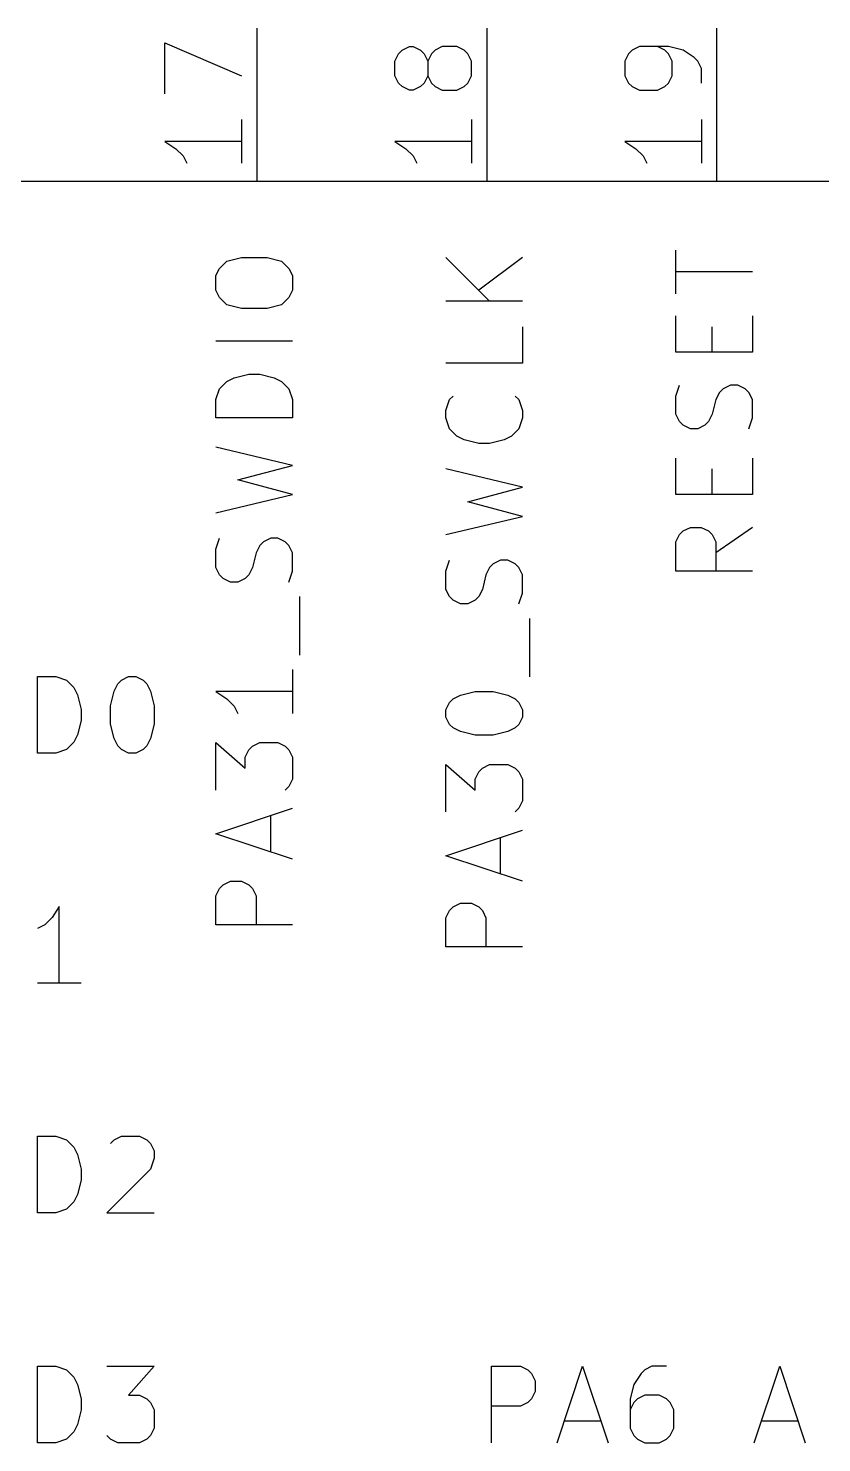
# Model space of a CAD drawing. Extents: x 0.4 to 11.3, y -7.9 to -0.4.
# Drawn here: x 5.251 to 5.768, y -3.923 to -3 of the extents above; entities that cross this region are included whole.
import ezdxf

# ---------------------------------------------------------------- set-up
doc = ezdxf.new("R2010")
doc.units = 0
doc.header["$MEASUREMENT"] = 0
doc.layers.add('CYAN2', color=4, linetype='CONTINUOUS')
doc.layers.add('RED2', color=1, linetype='CONTINUOUS')

msp = doc.modelspace()

# ---------------------------------------------------------------- linework, layer by layer
at = {"layer": 'CYAN2', "linetype": 'CONTINUOUS'}
for p, q in [((5.67313, -3.17333), (5.67313, -3.14476)), ((5.67313, -3.17333), (5.67313, -3.14476)), ((5.37313, -3.16143), (5.37551, -3.15667)), ((5.37313, -3.16143), (5.37551, -3.15667)), ((5.37551, -3.15667), (5.38028, -3.15191)), ((5.37551, -3.15667), (5.38028, -3.15191)), ((5.38028, -3.15191), (5.3898, -3.14952)), ((5.38028, -3.15191), (5.3898, -3.14952)), ((5.3898, -3.14952), (5.40646, -3.14952)), ((5.3898, -3.14952), (5.40646, -3.14952)), ((5.40646, -3.14952), (5.41599, -3.15191)), ((5.40646, -3.14952), (5.41599, -3.15191)), ((5.41599, -3.15191), (5.42075, -3.15667)), ((5.41599, -3.15191), (5.42075, -3.15667)), ((5.42075, -3.15667), (5.42313, -3.16143)), ((5.42075, -3.15667), (5.42313, -3.16143)), ((5.52313, -3.14952), (5.5517, -3.17809)), ((5.52313, -3.14952), (5.5517, -3.17809)), ((5.57313, -3.14952), (5.54456, -3.17095)), ((5.57313, -3.14952), (5.54456, -3.17095)), ((5.37313, -3.17095), (5.37313, -3.16143)), ((5.37313, -3.17095), (5.37313, -3.16143)), ((5.42313, -3.16143), (5.42313, -3.17095)), ((5.42313, -3.16143), (5.42313, -3.17095)), ((5.72313, -3.15904), (5.67313, -3.15904)), ((5.72313, -3.15904), (5.67313, -3.15904)), ((5.37551, -3.17571), (5.37313, -3.17095)), ((5.37551, -3.17571), (5.37313, -3.17095)), ((5.42313, -3.17095), (5.42075, -3.17571)), ((5.42313, -3.17095), (5.42075, -3.17571)), ((5.38028, -3.18048), (5.37551, -3.17571)), ((5.38028, -3.18048), (5.37551, -3.17571)), ((5.3898, -3.18285), (5.38028, -3.18048)), ((5.3898, -3.18285), (5.38028, -3.18048)), ((5.40646, -3.18285), (5.3898, -3.18285)), ((5.40646, -3.18285), (5.3898, -3.18285)), ((5.41599, -3.18048), (5.40646, -3.18285)), ((5.41599, -3.18048), (5.40646, -3.18285)), ((5.42075, -3.17571), (5.41599, -3.18048)), ((5.42075, -3.17571), (5.41599, -3.18048)), ((5.57313, -3.17809), (5.52313, -3.17809)), ((5.57313, -3.17809), (5.52313, -3.17809)), ((5.67313, -3.21143), (5.67313, -3.18761)), ((5.67313, -3.21143), (5.67313, -3.18761)), ((5.72313, -3.18761), (5.72313, -3.21143)), ((5.72313, -3.18761), (5.72313, -3.21143)), ((5.57313, -3.19476), (5.57313, -3.21857)), ((5.57313, -3.19476), (5.57313, -3.21857)), ((5.69694, -3.21143), (5.69694, -3.19476)), ((5.69694, -3.21143), (5.69694, -3.19476)), ((5.42313, -3.20429), (5.37313, -3.20429)), ((5.42313, -3.20429), (5.37313, -3.20429)), ((5.72313, -3.21143), (5.67313, -3.21143)), ((5.72313, -3.21143), (5.67313, -3.21143)), ((5.57313, -3.21857), (5.52313, -3.21857)), ((5.57313, -3.21857), (5.52313, -3.21857)), ((5.37551, -3.23524), (5.38028, -3.23048)), ((5.37551, -3.23524), (5.38028, -3.23048)), ((5.38028, -3.23048), (5.38504, -3.22809)), ((5.38028, -3.23048), (5.38504, -3.22809)), ((5.38504, -3.22809), (5.39456, -3.22572)), ((5.38504, -3.22809), (5.39456, -3.22572)), ((5.39456, -3.22572), (5.4017, -3.22572)), ((5.39456, -3.22572), (5.4017, -3.22572)), ((5.4017, -3.22572), (5.41122, -3.22809)), ((5.4017, -3.22572), (5.41122, -3.22809)), ((5.41122, -3.22809), (5.41599, -3.23048)), ((5.41122, -3.22809), (5.41599, -3.23048)), ((5.41599, -3.23048), (5.42075, -3.23524)), ((5.41599, -3.23048), (5.42075, -3.23524)), ((5.37313, -3.24238), (5.37551, -3.23524)), ((5.37313, -3.24238), (5.37551, -3.23524)), ((5.42075, -3.23524), (5.42313, -3.24238)), ((5.42075, -3.23524), (5.42313, -3.24238)), ((5.52551, -3.24238), (5.52789, -3.24)), ((5.52551, -3.24238), (5.52789, -3.24)), ((5.56837, -3.24), (5.57075, -3.24238)), ((5.56837, -3.24), (5.57075, -3.24238)), ((5.67313, -3.24), (5.67551, -3.23285)), ((5.67313, -3.24), (5.67551, -3.23285)), ((5.67313, -3.2519), (5.67313, -3.24)), ((5.67313, -3.2519), (5.67313, -3.24)), ((5.7017, -3.23761), (5.69932, -3.24237)), ((5.7017, -3.23761), (5.69932, -3.24237)), ((5.70408, -3.23523), (5.7017, -3.23761)), ((5.70408, -3.23523), (5.7017, -3.23761)), ((5.70885, -3.23285), (5.70408, -3.23523)), ((5.70885, -3.23285), (5.70408, -3.23523)), ((5.71361, -3.23285), (5.70885, -3.23285)), ((5.71361, -3.23285), (5.70885, -3.23285)), ((5.71837, -3.23523), (5.71361, -3.23285)), ((5.71837, -3.23523), (5.71361, -3.23285)), ((5.72075, -3.23761), (5.71837, -3.23523)), ((5.72075, -3.23761), (5.71837, -3.23523)), ((5.72313, -3.24237), (5.72075, -3.23761)), ((5.72313, -3.24237), (5.72075, -3.23761)), ((5.37313, -3.25429), (5.37313, -3.24238)), ((5.37313, -3.25429), (5.37313, -3.24238)), ((5.42313, -3.24238), (5.42313, -3.25429)), ((5.42313, -3.24238), (5.42313, -3.25429)), ((5.52313, -3.24952), (5.52551, -3.24238)), ((5.52313, -3.24952), (5.52551, -3.24238)), ((5.57075, -3.24238), (5.57313, -3.24952)), ((5.57075, -3.24238), (5.57313, -3.24952)), ((5.69932, -3.24237), (5.69694, -3.2519)), ((5.69932, -3.24237), (5.69694, -3.2519)), ((5.72313, -3.25428), (5.72313, -3.24237)), ((5.72313, -3.25428), (5.72313, -3.24237)), ((5.42313, -3.25429), (5.37313, -3.25429)), ((5.42313, -3.25429), (5.37313, -3.25429)), ((5.52313, -3.25428), (5.52313, -3.24952)), ((5.52313, -3.25428), (5.52313, -3.24952)), ((5.52551, -3.26143), (5.52313, -3.25428)), ((5.52551, -3.26143), (5.52313, -3.25428)), ((5.57313, -3.25428), (5.57075, -3.26143)), ((5.57313, -3.25428), (5.57075, -3.26143)), ((5.57313, -3.24952), (5.57313, -3.25428)), ((5.57313, -3.24952), (5.57313, -3.25428)), ((5.67551, -3.25666), (5.67313, -3.2519)), ((5.67551, -3.25666), (5.67313, -3.2519)), ((5.67789, -3.25904), (5.67551, -3.25666)), ((5.67789, -3.25904), (5.67551, -3.25666)), ((5.69456, -3.25666), (5.69218, -3.25904)), ((5.69456, -3.25666), (5.69218, -3.25904)), ((5.69694, -3.2519), (5.69456, -3.25666)), ((5.69694, -3.2519), (5.69456, -3.25666)), ((5.72075, -3.26142), (5.72313, -3.25428)), ((5.72075, -3.26142), (5.72313, -3.25428)), ((5.53028, -3.26619), (5.52551, -3.26143)), ((5.53028, -3.26619), (5.52551, -3.26143)), ((5.53504, -3.26857), (5.53028, -3.26619)), ((5.53504, -3.26857), (5.53028, -3.26619)), ((5.56599, -3.26619), (5.56122, -3.26857)), ((5.56599, -3.26619), (5.56122, -3.26857)), ((5.57075, -3.26143), (5.56599, -3.26619)), ((5.57075, -3.26143), (5.56599, -3.26619)), ((5.68265, -3.26142), (5.67789, -3.25904)), ((5.68265, -3.26142), (5.67789, -3.25904)), ((5.68742, -3.26142), (5.68265, -3.26142)), ((5.68742, -3.26142), (5.68265, -3.26142)), ((5.69218, -3.25904), (5.68742, -3.26142)), ((5.69218, -3.25904), (5.68742, -3.26142)), ((5.42313, -3.28524), (5.37313, -3.27333)), ((5.42313, -3.28524), (5.37313, -3.27333)), ((5.54456, -3.27095), (5.53504, -3.26857)), ((5.54456, -3.27095), (5.53504, -3.26857)), ((5.5517, -3.27095), (5.54456, -3.27095)), ((5.5517, -3.27095), (5.54456, -3.27095)), ((5.56122, -3.26857), (5.5517, -3.27095)), ((5.56122, -3.26857), (5.5517, -3.27095)), ((5.38742, -3.29476), (5.42313, -3.28524)), ((5.38742, -3.29476), (5.42313, -3.28524)), ((5.67313, -3.30428), (5.67313, -3.28047)), ((5.67313, -3.30428), (5.67313, -3.28047)), ((5.72313, -3.28047), (5.72313, -3.30428)), ((5.72313, -3.28047), (5.72313, -3.30428)), ((5.42313, -3.30428), (5.38742, -3.29476)), ((5.42313, -3.30428), (5.38742, -3.29476)), ((5.57313, -3.29952), (5.52313, -3.28762)), ((5.57313, -3.29952), (5.52313, -3.28762)), ((5.69694, -3.30428), (5.69694, -3.28761)), ((5.69694, -3.30428), (5.69694, -3.28761)), ((5.37313, -3.31619), (5.42313, -3.30428)), ((5.37313, -3.31619), (5.42313, -3.30428)), ((5.53742, -3.30904), (5.57313, -3.29952)), ((5.53742, -3.30904), (5.57313, -3.29952)), ((5.72313, -3.30428), (5.67313, -3.30428)), ((5.72313, -3.30428), (5.67313, -3.30428)), ((5.57313, -3.31857), (5.53742, -3.30904)), ((5.57313, -3.31857), (5.53742, -3.30904)), ((5.52313, -3.33047), (5.57313, -3.31857)), ((5.52313, -3.33047), (5.57313, -3.31857)), ((5.67313, -3.33523), (5.67551, -3.33047)), ((5.67313, -3.33523), (5.67551, -3.33047)), ((5.67551, -3.33047), (5.67789, -3.32809)), ((5.67551, -3.33047), (5.67789, -3.32809)), ((5.67789, -3.32809), (5.68265, -3.32571)), ((5.67789, -3.32809), (5.68265, -3.32571)), ((5.68265, -3.32571), (5.6898, -3.32571)), ((5.68265, -3.32571), (5.6898, -3.32571)), ((5.6898, -3.32571), (5.69456, -3.32809)), ((5.6898, -3.32571), (5.69456, -3.32809)), ((5.69456, -3.32809), (5.69694, -3.33047)), ((5.69456, -3.32809), (5.69694, -3.33047)), ((5.69694, -3.33047), (5.69932, -3.33523)), ((5.69694, -3.33047), (5.69932, -3.33523)), ((5.72313, -3.32571), (5.69932, -3.34237)), ((5.72313, -3.32571), (5.69932, -3.34237)), ((5.37313, -3.34), (5.37551, -3.33285)), ((5.37313, -3.34), (5.37551, -3.33285)), ((5.37313, -3.3519), (5.37313, -3.34)), ((5.37313, -3.3519), (5.37313, -3.34)), ((5.4017, -3.33762), (5.39932, -3.34238)), ((5.4017, -3.33762), (5.39932, -3.34238)), ((5.40408, -3.33524), (5.4017, -3.33762)), ((5.40408, -3.33524), (5.4017, -3.33762)), ((5.40885, -3.33285), (5.40408, -3.33524)), ((5.40885, -3.33285), (5.40408, -3.33524)), ((5.41361, -3.33285), (5.40885, -3.33285)), ((5.41361, -3.33285), (5.40885, -3.33285)), ((5.41837, -3.33524), (5.41361, -3.33285)), ((5.41837, -3.33524), (5.41361, -3.33285)), ((5.42075, -3.33762), (5.41837, -3.33524)), ((5.42075, -3.33762), (5.41837, -3.33524)), ((5.42313, -3.34238), (5.42075, -3.33762)), ((5.42313, -3.34238), (5.42075, -3.33762)), ((5.67313, -3.35428), (5.67313, -3.33523)), ((5.67313, -3.35428), (5.67313, -3.33523)), ((5.69932, -3.33523), (5.69932, -3.35428)), ((5.69932, -3.33523), (5.69932, -3.35428)), ((5.39932, -3.34238), (5.39694, -3.3519)), ((5.39932, -3.34238), (5.39694, -3.3519)), ((5.42313, -3.35428), (5.42313, -3.34238)), ((5.42313, -3.35428), (5.42313, -3.34238)), ((5.52313, -3.35428), (5.52551, -3.34714)), ((5.52313, -3.35428), (5.52551, -3.34714)), ((5.55408, -3.34952), (5.5517, -3.3519)), ((5.55408, -3.34952), (5.5517, -3.3519)), ((5.55885, -3.34714), (5.55408, -3.34952)), ((5.55885, -3.34714), (5.55408, -3.34952)), ((5.56361, -3.34714), (5.55885, -3.34714)), ((5.56361, -3.34714), (5.55885, -3.34714)), ((5.56837, -3.34952), (5.56361, -3.34714)), ((5.56837, -3.34952), (5.56361, -3.34714)), ((5.57075, -3.3519), (5.56837, -3.34952)), ((5.57075, -3.3519), (5.56837, -3.34952)), ((5.37551, -3.35667), (5.37313, -3.3519)), ((5.37551, -3.35667), (5.37313, -3.3519)), ((5.37789, -3.35905), (5.37551, -3.35667)), ((5.37789, -3.35905), (5.37551, -3.35667)), ((5.38265, -3.36143), (5.37789, -3.35905)), ((5.38265, -3.36143), (5.37789, -3.35905)), ((5.39218, -3.35905), (5.38742, -3.36143)), ((5.39218, -3.35905), (5.38742, -3.36143)), ((5.39456, -3.35667), (5.39218, -3.35905)), ((5.39456, -3.35667), (5.39218, -3.35905)), ((5.39694, -3.3519), (5.39456, -3.35667)), ((5.39694, -3.3519), (5.39456, -3.35667)), ((5.42075, -3.36143), (5.42313, -3.35428)), ((5.42075, -3.36143), (5.42313, -3.35428)), ((5.52313, -3.36619), (5.52313, -3.35428)), ((5.52313, -3.36619), (5.52313, -3.35428)), ((5.54932, -3.35666), (5.54694, -3.36619)), ((5.54932, -3.35666), (5.54694, -3.36619)), ((5.5517, -3.3519), (5.54932, -3.35666)), ((5.5517, -3.3519), (5.54932, -3.35666)), ((5.57313, -3.35666), (5.57075, -3.3519)), ((5.57313, -3.35666), (5.57075, -3.3519)), ((5.57313, -3.36857), (5.57313, -3.35666)), ((5.57313, -3.36857), (5.57313, -3.35666)), ((5.72313, -3.35428), (5.67313, -3.35428)), ((5.72313, -3.35428), (5.67313, -3.35428)), ((5.38742, -3.36143), (5.38265, -3.36143)), ((5.38742, -3.36143), (5.38265, -3.36143)), ((5.52551, -3.37095), (5.52313, -3.36619)), ((5.52551, -3.37095), (5.52313, -3.36619)), ((5.54694, -3.36619), (5.54456, -3.37095)), ((5.54694, -3.36619), (5.54456, -3.37095)), ((5.57075, -3.37571), (5.57313, -3.36857)), ((5.57075, -3.37571), (5.57313, -3.36857)), ((5.42789, -3.40905), (5.42789, -3.37095)), ((5.42789, -3.40905), (5.42789, -3.37095)), ((5.52789, -3.37333), (5.52551, -3.37095)), ((5.52789, -3.37333), (5.52551, -3.37095)), ((5.53265, -3.37571), (5.52789, -3.37333)), ((5.53265, -3.37571), (5.52789, -3.37333)), ((5.53742, -3.37571), (5.53265, -3.37571)), ((5.53742, -3.37571), (5.53265, -3.37571)), ((5.54218, -3.37333), (5.53742, -3.37571)), ((5.54218, -3.37333), (5.53742, -3.37571)), ((5.54456, -3.37095), (5.54218, -3.37333)), ((5.54456, -3.37095), (5.54218, -3.37333)), ((5.57789, -3.42333), (5.57789, -3.38523)), ((5.57789, -3.42333), (5.57789, -3.38523)), ((5.25666, -3.47313), (5.25666, -3.42313)), ((5.25666, -3.42313), (5.26857, -3.42313)), ((5.25666, -3.47313), (5.25666, -3.42313)), ((5.25666, -3.42313), (5.26857, -3.42313)), ((5.26857, -3.42313), (5.27571, -3.42551)), ((5.26857, -3.42313), (5.27571, -3.42551)), ((5.31143, -3.42551), (5.31619, -3.42313)), ((5.31143, -3.42551), (5.31619, -3.42313)), ((5.31619, -3.42313), (5.32095, -3.42313)), ((5.31619, -3.42313), (5.32095, -3.42313)), ((5.32095, -3.42313), (5.32571, -3.42551)), ((5.32095, -3.42313), (5.32571, -3.42551)), ((5.42313, -3.41857), (5.42313, -3.44714)), ((5.42313, -3.41857), (5.42313, -3.44714)), ((5.27571, -3.42551), (5.28047, -3.43028)), ((5.27571, -3.42551), (5.28047, -3.43028)), ((5.28047, -3.43028), (5.28285, -3.43504)), ((5.28047, -3.43028), (5.28285, -3.43504)), ((5.30428, -3.44218), (5.30666, -3.43265)), ((5.30428, -3.44218), (5.30666, -3.43265)), ((5.30666, -3.43265), (5.30904, -3.42789)), ((5.30666, -3.43265), (5.30904, -3.42789)), ((5.30904, -3.42789), (5.31143, -3.42551)), ((5.30904, -3.42789), (5.31143, -3.42551)), ((5.32571, -3.42551), (5.32809, -3.42789)), ((5.32571, -3.42551), (5.32809, -3.42789)), ((5.32809, -3.42789), (5.33047, -3.43265)), ((5.32809, -3.42789), (5.33047, -3.43265)), ((5.33047, -3.43265), (5.33285, -3.44218)), ((5.33047, -3.43265), (5.33285, -3.44218)), ((5.42313, -3.43285), (5.37313, -3.43285)), ((5.37313, -3.43285), (5.38028, -3.43761)), ((5.42313, -3.43285), (5.37313, -3.43285)), ((5.37313, -3.43285), (5.38028, -3.43761)), ((5.53265, -3.43523), (5.54218, -3.43285)), ((5.53265, -3.43523), (5.54218, -3.43285)), ((5.54218, -3.43285), (5.55408, -3.43285)), ((5.54218, -3.43285), (5.55408, -3.43285)), ((5.55408, -3.43285), (5.56361, -3.43523)), ((5.55408, -3.43285), (5.56361, -3.43523)), ((5.28285, -3.43504), (5.28523, -3.44456)), ((5.28285, -3.43504), (5.28523, -3.44456)), ((5.30428, -3.45408), (5.30428, -3.44218)), ((5.30428, -3.45408), (5.30428, -3.44218)), ((5.33285, -3.44218), (5.33285, -3.45408)), ((5.33285, -3.44218), (5.33285, -3.45408)), ((5.38028, -3.43761), (5.38504, -3.44238)), ((5.38028, -3.43761), (5.38504, -3.44238)), ((5.38504, -3.44238), (5.38742, -3.44714)), ((5.38504, -3.44238), (5.38742, -3.44714)), ((5.52313, -3.44476), (5.52551, -3.44)), ((5.52313, -3.44476), (5.52551, -3.44)), ((5.52551, -3.44), (5.52789, -3.43761)), ((5.52551, -3.44), (5.52789, -3.43761)), ((5.52789, -3.43761), (5.53265, -3.43523)), ((5.52789, -3.43761), (5.53265, -3.43523)), ((5.56361, -3.43523), (5.56837, -3.43761)), ((5.56361, -3.43523), (5.56837, -3.43761)), ((5.56837, -3.43761), (5.57075, -3.44)), ((5.56837, -3.43761), (5.57075, -3.44)), ((5.57075, -3.44), (5.57313, -3.44476)), ((5.57075, -3.44), (5.57313, -3.44476)), ((5.28523, -3.4517), (5.28285, -3.46122)), ((5.28523, -3.4517), (5.28285, -3.46122)), ((5.28523, -3.44456), (5.28523, -3.4517)), ((5.28523, -3.44456), (5.28523, -3.4517)), ((5.52313, -3.44952), (5.52313, -3.44476)), ((5.52313, -3.44952), (5.52313, -3.44476)), ((5.52551, -3.45428), (5.52313, -3.44952)), ((5.52551, -3.45428), (5.52313, -3.44952)), ((5.57313, -3.44952), (5.57075, -3.45428)), ((5.57313, -3.44952), (5.57075, -3.45428)), ((5.57313, -3.44476), (5.57313, -3.44952)), ((5.57313, -3.44476), (5.57313, -3.44952)), ((5.28285, -3.46122), (5.28047, -3.46599)), ((5.28285, -3.46122), (5.28047, -3.46599)), ((5.30666, -3.46361), (5.30428, -3.45408)), ((5.30666, -3.46361), (5.30428, -3.45408)), ((5.33285, -3.45408), (5.33047, -3.46361)), ((5.33285, -3.45408), (5.33047, -3.46361)), ((5.52789, -3.45666), (5.52551, -3.45428)), ((5.52789, -3.45666), (5.52551, -3.45428)), ((5.53265, -3.45904), (5.52789, -3.45666)), ((5.53265, -3.45904), (5.52789, -3.45666)), ((5.54218, -3.46142), (5.53265, -3.45904)), ((5.54218, -3.46142), (5.53265, -3.45904)), ((5.55408, -3.46142), (5.54218, -3.46142)), ((5.55408, -3.46142), (5.54218, -3.46142)), ((5.56361, -3.45904), (5.55408, -3.46142)), ((5.56361, -3.45904), (5.55408, -3.46142)), ((5.56837, -3.45666), (5.56361, -3.45904)), ((5.56837, -3.45666), (5.56361, -3.45904)), ((5.57075, -3.45428), (5.56837, -3.45666)), ((5.57075, -3.45428), (5.56837, -3.45666)), ((5.27571, -3.47075), (5.26857, -3.47313)), ((5.27571, -3.47075), (5.26857, -3.47313)), ((5.28047, -3.46599), (5.27571, -3.47075)), ((5.28047, -3.46599), (5.27571, -3.47075)), ((5.30904, -3.46837), (5.30666, -3.46361)), ((5.30904, -3.46837), (5.30666, -3.46361)), ((5.31143, -3.47075), (5.30904, -3.46837)), ((5.31143, -3.47075), (5.30904, -3.46837)), ((5.31619, -3.47313), (5.31143, -3.47075)), ((5.31619, -3.47313), (5.31143, -3.47075)), ((5.32571, -3.47075), (5.32095, -3.47313)), ((5.32571, -3.47075), (5.32095, -3.47313)), ((5.32809, -3.46837), (5.32571, -3.47075)), ((5.32809, -3.46837), (5.32571, -3.47075)), ((5.33047, -3.46361), (5.32809, -3.46837)), ((5.33047, -3.46361), (5.32809, -3.46837)), ((5.37313, -3.49714), (5.37313, -3.46619)), ((5.37313, -3.46619), (5.39218, -3.48285)), ((5.37313, -3.49714), (5.37313, -3.46619)), ((5.37313, -3.46619), (5.39218, -3.48285)), ((5.39218, -3.47571), (5.39456, -3.47095)), ((5.39218, -3.47571), (5.39456, -3.47095)), ((5.39456, -3.47095), (5.39694, -3.46857)), ((5.39456, -3.47095), (5.39694, -3.46857)), ((5.39694, -3.46857), (5.4017, -3.46619)), ((5.39694, -3.46857), (5.4017, -3.46619)), ((5.4017, -3.46619), (5.41361, -3.46619)), ((5.4017, -3.46619), (5.41361, -3.46619)), ((5.41361, -3.46619), (5.41837, -3.46857)), ((5.41361, -3.46619), (5.41837, -3.46857)), ((5.41837, -3.46857), (5.42075, -3.47095)), ((5.41837, -3.46857), (5.42075, -3.47095)), ((5.42075, -3.47095), (5.42313, -3.47571)), ((5.42075, -3.47095), (5.42313, -3.47571)), ((5.26857, -3.47313), (5.25666, -3.47313)), ((5.26857, -3.47313), (5.25666, -3.47313)), ((5.32095, -3.47313), (5.31619, -3.47313)), ((5.32095, -3.47313), (5.31619, -3.47313)), ((5.39218, -3.48285), (5.39218, -3.47571)), ((5.39218, -3.48285), (5.39218, -3.47571)), ((5.42313, -3.47571), (5.42313, -3.49)), ((5.42313, -3.47571), (5.42313, -3.49)), ((5.52313, -3.51142), (5.52313, -3.48047)), ((5.52313, -3.48047), (5.54218, -3.49714)), ((5.52313, -3.51142), (5.52313, -3.48047)), ((5.52313, -3.48047), (5.54218, -3.49714)), ((5.54218, -3.48999), (5.54456, -3.48523)), ((5.54218, -3.48999), (5.54456, -3.48523)), ((5.54456, -3.48523), (5.54694, -3.48285)), ((5.54456, -3.48523), (5.54694, -3.48285)), ((5.54694, -3.48285), (5.5517, -3.48047)), ((5.54694, -3.48285), (5.5517, -3.48047)), ((5.5517, -3.48047), (5.56361, -3.48047)), ((5.5517, -3.48047), (5.56361, -3.48047)), ((5.56361, -3.48047), (5.56837, -3.48285)), ((5.56361, -3.48047), (5.56837, -3.48285)), ((5.56837, -3.48285), (5.57075, -3.48523)), ((5.56837, -3.48285), (5.57075, -3.48523)), ((5.57075, -3.48523), (5.57313, -3.48999)), ((5.57075, -3.48523), (5.57313, -3.48999)), ((5.42075, -3.49476), (5.41837, -3.49714)), ((5.42075, -3.49476), (5.41837, -3.49714)), ((5.42313, -3.49), (5.42075, -3.49476)), ((5.42313, -3.49), (5.42075, -3.49476)), ((5.54218, -3.49714), (5.54218, -3.48999)), ((5.54218, -3.49714), (5.54218, -3.48999)), ((5.57313, -3.48999), (5.57313, -3.50428)), ((5.57313, -3.48999), (5.57313, -3.50428)), ((5.57313, -3.50428), (5.57075, -3.50904)), ((5.57313, -3.50428), (5.57075, -3.50904)), ((5.37313, -3.52571), (5.42313, -3.50904)), ((5.37313, -3.52571), (5.42313, -3.50904)), ((5.40885, -3.53761), (5.40885, -3.51381)), ((5.40885, -3.53761), (5.40885, -3.51381)), ((5.57075, -3.50904), (5.56837, -3.51142)), ((5.57075, -3.50904), (5.56837, -3.51142)), ((5.42313, -3.54238), (5.37313, -3.52571)), ((5.42313, -3.54238), (5.37313, -3.52571)), ((5.52313, -3.54), (5.57313, -3.52333)), ((5.52313, -3.54), (5.57313, -3.52333)), ((5.55885, -3.5519), (5.55885, -3.52809)), ((5.55885, -3.5519), (5.55885, -3.52809)), ((5.57313, -3.55666), (5.52313, -3.54)), ((5.57313, -3.55666), (5.52313, -3.54)), ((5.37313, -3.56619), (5.37551, -3.56143)), ((5.37313, -3.56619), (5.37551, -3.56143)), ((5.37551, -3.56143), (5.37789, -3.55904)), ((5.37551, -3.56143), (5.37789, -3.55904)), ((5.37789, -3.55904), (5.38265, -3.55667)), ((5.37789, -3.55904), (5.38265, -3.55667)), ((5.38265, -3.55667), (5.3898, -3.55667)), ((5.38265, -3.55667), (5.3898, -3.55667)), ((5.3898, -3.55667), (5.39456, -3.55904)), ((5.3898, -3.55667), (5.39456, -3.55904)), ((5.39456, -3.55904), (5.39694, -3.56143)), ((5.39456, -3.55904), (5.39694, -3.56143)), ((5.39694, -3.56143), (5.39932, -3.56619)), ((5.39694, -3.56143), (5.39932, -3.56619)), ((5.37313, -3.58524), (5.37313, -3.56619)), ((5.37313, -3.58524), (5.37313, -3.56619)), ((5.39932, -3.56619), (5.39932, -3.58524)), ((5.39932, -3.56619), (5.39932, -3.58524)), ((5.52789, -3.57333), (5.53265, -3.57095)), ((5.52789, -3.57333), (5.53265, -3.57095)), ((5.53265, -3.57095), (5.5398, -3.57095)), ((5.53265, -3.57095), (5.5398, -3.57095)), ((5.5398, -3.57095), (5.54456, -3.57333)), ((5.5398, -3.57095), (5.54456, -3.57333)), ((5.26619, -3.58028), (5.26143, -3.58504)), ((5.26619, -3.58028), (5.26143, -3.58504)), ((5.27095, -3.57313), (5.26619, -3.58028)), ((5.27095, -3.57313), (5.26619, -3.58028)), ((5.27095, -3.62313), (5.27095, -3.57313)), ((5.27095, -3.62313), (5.27095, -3.57313)), ((5.52313, -3.58047), (5.52551, -3.57571)), ((5.52313, -3.58047), (5.52551, -3.57571)), ((5.52313, -3.59952), (5.52313, -3.58047)), ((5.52313, -3.59952), (5.52313, -3.58047)), ((5.52551, -3.57571), (5.52789, -3.57333)), ((5.52551, -3.57571), (5.52789, -3.57333)), ((5.54456, -3.57333), (5.54694, -3.57571)), ((5.54456, -3.57333), (5.54694, -3.57571)), ((5.54694, -3.57571), (5.54932, -3.58047)), ((5.54694, -3.57571), (5.54932, -3.58047)), ((5.54932, -3.58047), (5.54932, -3.59952)), ((5.54932, -3.58047), (5.54932, -3.59952)), ((5.26143, -3.58504), (5.25667, -3.58742)), ((5.26143, -3.58504), (5.25667, -3.58742)), ((5.42313, -3.58524), (5.37313, -3.58524)), ((5.42313, -3.58524), (5.37313, -3.58524)), ((5.57313, -3.59952), (5.52313, -3.59952)), ((5.57313, -3.59952), (5.52313, -3.59952)), ((5.28524, -3.62313), (5.25667, -3.62313)), ((5.28524, -3.62313), (5.25667, -3.62313)), ((5.25666, -3.77313), (5.25666, -3.72313)), ((5.25666, -3.72313), (5.26857, -3.72313)), ((5.25666, -3.77313), (5.25666, -3.72313)), ((5.25666, -3.72313), (5.26857, -3.72313)), ((5.26857, -3.72313), (5.27571, -3.72551)), ((5.26857, -3.72313), (5.27571, -3.72551)), ((5.27571, -3.72551), (5.28047, -3.73028)), ((5.27571, -3.72551), (5.28047, -3.73028)), ((5.30428, -3.72789), (5.30666, -3.72551)), ((5.30428, -3.72789), (5.30666, -3.72551)), ((5.30666, -3.72551), (5.31143, -3.72313)), ((5.30666, -3.72551), (5.31143, -3.72313)), ((5.31143, -3.72313), (5.32333, -3.72313)), ((5.31143, -3.72313), (5.32333, -3.72313)), ((5.32333, -3.72313), (5.32809, -3.72551)), ((5.32333, -3.72313), (5.32809, -3.72551)), ((5.32809, -3.72551), (5.33047, -3.72789)), ((5.32809, -3.72551), (5.33047, -3.72789)), ((5.33047, -3.72789), (5.33285, -3.73265)), ((5.33047, -3.72789), (5.33285, -3.73265)), ((5.28047, -3.73028), (5.28285, -3.73504)), ((5.28047, -3.73028), (5.28285, -3.73504)), ((5.28285, -3.73504), (5.28523, -3.74456)), ((5.28285, -3.73504), (5.28523, -3.74456)), ((5.33285, -3.73742), (5.33047, -3.74456)), ((5.33285, -3.73742), (5.33047, -3.74456)), ((5.33285, -3.73265), (5.33285, -3.73742)), ((5.33285, -3.73265), (5.33285, -3.73742)), ((5.28523, -3.74456), (5.28523, -3.7517)), ((5.28523, -3.74456), (5.28523, -3.7517)), ((5.33047, -3.74456), (5.3019, -3.77313)), ((5.33047, -3.74456), (5.3019, -3.77313)), ((5.28523, -3.7517), (5.28285, -3.76122)), ((5.28523, -3.7517), (5.28285, -3.76122)), ((5.28047, -3.76599), (5.27571, -3.77075)), ((5.28047, -3.76599), (5.27571, -3.77075)), ((5.28285, -3.76122), (5.28047, -3.76599)), ((5.28285, -3.76122), (5.28047, -3.76599)), ((5.26857, -3.77313), (5.25666, -3.77313)), ((5.26857, -3.77313), (5.25666, -3.77313)), ((5.27571, -3.77075), (5.26857, -3.77313)), ((5.27571, -3.77075), (5.26857, -3.77313)), ((5.3019, -3.77313), (5.33285, -3.77313)), ((5.3019, -3.77313), (5.33285, -3.77313)), ((5.25666, -3.92313), (5.25666, -3.87313)), ((5.25666, -3.87313), (5.26857, -3.87313)), ((5.25666, -3.92313), (5.25666, -3.87313)), ((5.25666, -3.87313), (5.26857, -3.87313)), ((5.26857, -3.87313), (5.27571, -3.87551)), ((5.26857, -3.87313), (5.27571, -3.87551)), ((5.27571, -3.87551), (5.28047, -3.88028)), ((5.27571, -3.87551), (5.28047, -3.88028)), ((5.3019, -3.87313), (5.33285, -3.87313)), ((5.3019, -3.87313), (5.33285, -3.87313)), ((5.33285, -3.87313), (5.31619, -3.89218)), ((5.33285, -3.87313), (5.31619, -3.89218)), ((5.55286, -3.92313), (5.55286, -3.87313)), ((5.55286, -3.87313), (5.57191, -3.87313)), ((5.55286, -3.92313), (5.55286, -3.87313)), ((5.55286, -3.87313), (5.57191, -3.87313)), ((5.57191, -3.87313), (5.57667, -3.87551)), ((5.57191, -3.87313), (5.57667, -3.87551)), ((5.57667, -3.87551), (5.57905, -3.87789)), ((5.57667, -3.87551), (5.57905, -3.87789)), ((5.59572, -3.92313), (5.61238, -3.87313)), ((5.59572, -3.92313), (5.61238, -3.87313)), ((5.61238, -3.87313), (5.62905, -3.92313)), ((5.61238, -3.87313), (5.62905, -3.92313)), ((5.65286, -3.87551), (5.65048, -3.87789)), ((5.65286, -3.87551), (5.65048, -3.87789)), ((5.65762, -3.87313), (5.65286, -3.87551)), ((5.65762, -3.87313), (5.65286, -3.87551)), ((5.66715, -3.87313), (5.65762, -3.87313)), ((5.66715, -3.87313), (5.65762, -3.87313)), ((5.72429, -3.92313), (5.74095, -3.87313)), ((5.72429, -3.92313), (5.74095, -3.87313)), ((5.74095, -3.87313), (5.75762, -3.92313)), ((5.74095, -3.87313), (5.75762, -3.92313)), ((5.28047, -3.88028), (5.28285, -3.88504)), ((5.28047, -3.88028), (5.28285, -3.88504)), ((5.28285, -3.88504), (5.28523, -3.89456)), ((5.28285, -3.88504), (5.28523, -3.89456)), ((5.57905, -3.87789), (5.58143, -3.88265)), ((5.57905, -3.87789), (5.58143, -3.88265)), ((5.58143, -3.88265), (5.58143, -3.8898)), ((5.58143, -3.88265), (5.58143, -3.8898)), ((5.64572, -3.88504), (5.64334, -3.89456)), ((5.64572, -3.88504), (5.64334, -3.89456)), ((5.65048, -3.87789), (5.64572, -3.88504)), ((5.65048, -3.87789), (5.64572, -3.88504)), ((5.28523, -3.89456), (5.28523, -3.9017)), ((5.28523, -3.89456), (5.28523, -3.9017)), ((5.31619, -3.89218), (5.32333, -3.89218)), ((5.31619, -3.89218), (5.32333, -3.89218)), ((5.32333, -3.89218), (5.32809, -3.89456)), ((5.32333, -3.89218), (5.32809, -3.89456)), ((5.32809, -3.89456), (5.33047, -3.89694)), ((5.32809, -3.89456), (5.33047, -3.89694)), ((5.57905, -3.89456), (5.57667, -3.89694)), ((5.57905, -3.89456), (5.57667, -3.89694)), ((5.58143, -3.8898), (5.57905, -3.89456)), ((5.58143, -3.8898), (5.57905, -3.89456)), ((5.64334, -3.89456), (5.64334, -3.91361)), ((5.64334, -3.89456), (5.64334, -3.91361)), ((5.6481, -3.89456), (5.64572, -3.89694)), ((5.6481, -3.89456), (5.64572, -3.89694)), ((5.65286, -3.89218), (5.6481, -3.89456)), ((5.65286, -3.89218), (5.6481, -3.89456)), ((5.66239, -3.89218), (5.65286, -3.89218)), ((5.66239, -3.89218), (5.65286, -3.89218)), ((5.66715, -3.89456), (5.66239, -3.89218)), ((5.66715, -3.89456), (5.66239, -3.89218)), ((5.66953, -3.89694), (5.66715, -3.89456)), ((5.66953, -3.89694), (5.66715, -3.89456)), ((5.28523, -3.9017), (5.28285, -3.91122)), ((5.28523, -3.9017), (5.28285, -3.91122)), ((5.33047, -3.89694), (5.33285, -3.9017)), ((5.33047, -3.89694), (5.33285, -3.9017)), ((5.33285, -3.9017), (5.33285, -3.91361)), ((5.33285, -3.9017), (5.33285, -3.91361)), ((5.57191, -3.89932), (5.55286, -3.89932)), ((5.57191, -3.89932), (5.55286, -3.89932)), ((5.57667, -3.89694), (5.57191, -3.89932)), ((5.57667, -3.89694), (5.57191, -3.89932)), ((5.64572, -3.89694), (5.64334, -3.9017)), ((5.64572, -3.89694), (5.64334, -3.9017)), ((5.67191, -3.9017), (5.66953, -3.89694)), ((5.67191, -3.9017), (5.66953, -3.89694)), ((5.67191, -3.91361), (5.67191, -3.9017)), ((5.67191, -3.91361), (5.67191, -3.9017)), ((5.28285, -3.91122), (5.28047, -3.91599)), ((5.28285, -3.91122), (5.28047, -3.91599)), ((5.33285, -3.91361), (5.33047, -3.91837)), ((5.33285, -3.91361), (5.33047, -3.91837)), ((5.60048, -3.90885), (5.62429, -3.90885)), ((5.60048, -3.90885), (5.62429, -3.90885)), ((5.64334, -3.91361), (5.64572, -3.91837)), ((5.64334, -3.91361), (5.64572, -3.91837)), ((5.66953, -3.91837), (5.67191, -3.91361)), ((5.66953, -3.91837), (5.67191, -3.91361)), ((5.72905, -3.90885), (5.75286, -3.90885)), ((5.72905, -3.90885), (5.75286, -3.90885)), ((5.26857, -3.92313), (5.25666, -3.92313)), ((5.26857, -3.92313), (5.25666, -3.92313)), ((5.27571, -3.92075), (5.26857, -3.92313)), ((5.27571, -3.92075), (5.26857, -3.92313)), ((5.28047, -3.91599), (5.27571, -3.92075)), ((5.28047, -3.91599), (5.27571, -3.92075)), ((5.30428, -3.92075), (5.3019, -3.91837)), ((5.30428, -3.92075), (5.3019, -3.91837)), ((5.30904, -3.92313), (5.30428, -3.92075)), ((5.30904, -3.92313), (5.30428, -3.92075)), ((5.32333, -3.92313), (5.30904, -3.92313)), ((5.32333, -3.92313), (5.30904, -3.92313)), ((5.32809, -3.92075), (5.32333, -3.92313)), ((5.32809, -3.92075), (5.32333, -3.92313)), ((5.33047, -3.91837), (5.32809, -3.92075)), ((5.33047, -3.91837), (5.32809, -3.92075)), ((5.64572, -3.91837), (5.6481, -3.92075)), ((5.64572, -3.91837), (5.6481, -3.92075)), ((5.6481, -3.92075), (5.65286, -3.92313)), ((5.6481, -3.92075), (5.65286, -3.92313)), ((5.65286, -3.92313), (5.66239, -3.92313)), ((5.65286, -3.92313), (5.66239, -3.92313)), ((5.66239, -3.92313), (5.66715, -3.92075)), ((5.66239, -3.92313), (5.66715, -3.92075)), ((5.66715, -3.92075), (5.66953, -3.91837)), ((5.66715, -3.92075), (5.66953, -3.91837))]:
    msp.add_line(p, q, dxfattribs=at)
at = {"layer": 'RED2', "linetype": 'CONTINUOUS'}
for p, q in [((5.4, -3.1), (5.4, -3)), ((5.4, -3.1), (5.4, -3)), ((5.55, -3.1), (5.55, -3)), ((5.55, -3.1), (5.55, -3)), ((5.7, -3.1), (5.7, -3)), ((5.7, -3.1), (5.7, -3)), ((5.33988, -3.04285), (5.33988, -3.00952)), ((5.33988, -3.00952), (5.38988, -3.03095)), ((5.33988, -3.04285), (5.33988, -3.00952)), ((5.33988, -3.00952), (5.38988, -3.03095)), ((5.48988, -3.02143), (5.49226, -3.01667)), ((5.48988, -3.02143), (5.49226, -3.01667)), ((5.49226, -3.01667), (5.49464, -3.01428)), ((5.49226, -3.01667), (5.49464, -3.01428)), ((5.49464, -3.01428), (5.4994, -3.0119)), ((5.49464, -3.01428), (5.4994, -3.0119)), ((5.4994, -3.0119), (5.50178, -3.0119)), ((5.4994, -3.0119), (5.50178, -3.0119)), ((5.50178, -3.0119), (5.50655, -3.01428)), ((5.50178, -3.0119), (5.50655, -3.01428)), ((5.50655, -3.01428), (5.50893, -3.01667)), ((5.50655, -3.01428), (5.50893, -3.01667)), ((5.50893, -3.01667), (5.51131, -3.02143)), ((5.50893, -3.01667), (5.51131, -3.02143)), ((5.51369, -3.01667), (5.51131, -3.02143)), ((5.51369, -3.01667), (5.51131, -3.02143)), ((5.51607, -3.01428), (5.51369, -3.01667)), ((5.51607, -3.01428), (5.51369, -3.01667)), ((5.52083, -3.0119), (5.51607, -3.01428)), ((5.52083, -3.0119), (5.51607, -3.01428)), ((5.53035, -3.0119), (5.52083, -3.0119)), ((5.53035, -3.0119), (5.52083, -3.0119)), ((5.53512, -3.01428), (5.53035, -3.0119)), ((5.53512, -3.01428), (5.53035, -3.0119)), ((5.5375, -3.01667), (5.53512, -3.01428)), ((5.5375, -3.01667), (5.53512, -3.01428)), ((5.53988, -3.02143), (5.5375, -3.01667)), ((5.53988, -3.02143), (5.5375, -3.01667)), ((5.64226, -3.01667), (5.63988, -3.02143)), ((5.64226, -3.01667), (5.63988, -3.02143)), ((5.64464, -3.01428), (5.64226, -3.01667)), ((5.64464, -3.01428), (5.64226, -3.01667)), ((5.6494, -3.0119), (5.64464, -3.01428)), ((5.6494, -3.0119), (5.64464, -3.01428)), ((5.66845, -3.0119), (5.6494, -3.0119)), ((5.66845, -3.0119), (5.6494, -3.0119)), ((5.66607, -3.01428), (5.66131, -3.0119)), ((5.66607, -3.01428), (5.66131, -3.0119)), ((5.66845, -3.01667), (5.66607, -3.01428)), ((5.66845, -3.01667), (5.66607, -3.01428)), ((5.67797, -3.01428), (5.66845, -3.0119)), ((5.67797, -3.01428), (5.66845, -3.0119)), ((5.67083, -3.02143), (5.66845, -3.01667)), ((5.67083, -3.02143), (5.66845, -3.01667)), ((5.68512, -3.01905), (5.67797, -3.01428)), ((5.68512, -3.01905), (5.67797, -3.01428)), ((5.48988, -3.03095), (5.48988, -3.02143)), ((5.48988, -3.03095), (5.48988, -3.02143)), ((5.51131, -3.02143), (5.51131, -3.03095)), ((5.51131, -3.02143), (5.51131, -3.03095)), ((5.53988, -3.03095), (5.53988, -3.02143)), ((5.53988, -3.03095), (5.53988, -3.02143)), ((5.63988, -3.02143), (5.63988, -3.03095)), ((5.63988, -3.02143), (5.63988, -3.03095)), ((5.67083, -3.03095), (5.67083, -3.02143)), ((5.67083, -3.03095), (5.67083, -3.02143)), ((5.6875, -3.02143), (5.68512, -3.01905)), ((5.6875, -3.02143), (5.68512, -3.01905)), ((5.68988, -3.02619), (5.6875, -3.02143)), ((5.68988, -3.02619), (5.6875, -3.02143)), ((5.68988, -3.03571), (5.68988, -3.02619)), ((5.68988, -3.03571), (5.68988, -3.02619)), ((5.49226, -3.03571), (5.48988, -3.03095)), ((5.49226, -3.03571), (5.48988, -3.03095)), ((5.49464, -3.03809), (5.49226, -3.03571)), ((5.49464, -3.03809), (5.49226, -3.03571)), ((5.50893, -3.03571), (5.50655, -3.03809)), ((5.50893, -3.03571), (5.50655, -3.03809)), ((5.51131, -3.03095), (5.50893, -3.03571)), ((5.51131, -3.03095), (5.50893, -3.03571)), ((5.51131, -3.03095), (5.51369, -3.03571)), ((5.51131, -3.03095), (5.51369, -3.03571)), ((5.51369, -3.03571), (5.51607, -3.03809)), ((5.51369, -3.03571), (5.51607, -3.03809)), ((5.53512, -3.03809), (5.5375, -3.03571)), ((5.53512, -3.03809), (5.5375, -3.03571)), ((5.5375, -3.03571), (5.53988, -3.03095)), ((5.5375, -3.03571), (5.53988, -3.03095)), ((5.63988, -3.03095), (5.64226, -3.03571)), ((5.63988, -3.03095), (5.64226, -3.03571)), ((5.64226, -3.03571), (5.64464, -3.03809)), ((5.64226, -3.03571), (5.64464, -3.03809)), ((5.66607, -3.03809), (5.66845, -3.03571)), ((5.66607, -3.03809), (5.66845, -3.03571)), ((5.66845, -3.03571), (5.67083, -3.03095)), ((5.66845, -3.03571), (5.67083, -3.03095)), ((5.4994, -3.04047), (5.49464, -3.03809)), ((5.4994, -3.04047), (5.49464, -3.03809)), ((5.50178, -3.04047), (5.4994, -3.04047)), ((5.50178, -3.04047), (5.4994, -3.04047)), ((5.50655, -3.03809), (5.50178, -3.04047)), ((5.50655, -3.03809), (5.50178, -3.04047)), ((5.51607, -3.03809), (5.52083, -3.04047)), ((5.51607, -3.03809), (5.52083, -3.04047)), ((5.52083, -3.04047), (5.53035, -3.04047)), ((5.52083, -3.04047), (5.53035, -3.04047)), ((5.53035, -3.04047), (5.53512, -3.03809)), ((5.53035, -3.04047), (5.53512, -3.03809)), ((5.64464, -3.03809), (5.6494, -3.04047)), ((5.64464, -3.03809), (5.6494, -3.04047)), ((5.6494, -3.04047), (5.66131, -3.04047)), ((5.6494, -3.04047), (5.66131, -3.04047)), ((5.66131, -3.04047), (5.66607, -3.03809)), ((5.66131, -3.04047), (5.66607, -3.03809)), ((5.38988, -3.05952), (5.38988, -3.08809)), ((5.38988, -3.05952), (5.38988, -3.08809)), ((5.53988, -3.05952), (5.53988, -3.08809)), ((5.53988, -3.05952), (5.53988, -3.08809)), ((5.68988, -3.05952), (5.68988, -3.08809)), ((5.68988, -3.05952), (5.68988, -3.08809)), ((5.38988, -3.07381), (5.33988, -3.07381)), ((5.33988, -3.07381), (5.34702, -3.07857)), ((5.38988, -3.07381), (5.33988, -3.07381)), ((5.33988, -3.07381), (5.34702, -3.07857)), ((5.53988, -3.07381), (5.48988, -3.07381)), ((5.48988, -3.07381), (5.49702, -3.07857)), ((5.53988, -3.07381), (5.48988, -3.07381)), ((5.48988, -3.07381), (5.49702, -3.07857)), ((5.68988, -3.07381), (5.63988, -3.07381)), ((5.63988, -3.07381), (5.64702, -3.07857)), ((5.68988, -3.07381), (5.63988, -3.07381)), ((5.63988, -3.07381), (5.64702, -3.07857)), ((5.34702, -3.07857), (5.35178, -3.08333)), ((5.34702, -3.07857), (5.35178, -3.08333)), ((5.49702, -3.07857), (5.50178, -3.08333)), ((5.49702, -3.07857), (5.50178, -3.08333)), ((5.64702, -3.07857), (5.65178, -3.08333)), ((5.64702, -3.07857), (5.65178, -3.08333)), ((5.35178, -3.08333), (5.35417, -3.08809)), ((5.35178, -3.08333), (5.35417, -3.08809)), ((5.50178, -3.08333), (5.50417, -3.08809)), ((5.50178, -3.08333), (5.50417, -3.08809)), ((5.65178, -3.08333), (5.65417, -3.08809)), ((5.65178, -3.08333), (5.65417, -3.08809)), ((6.3, -3.1), (4.85, -3.1))]:
    msp.add_line(p, q, dxfattribs=at)

doc.saveas('drawing.dxf')
